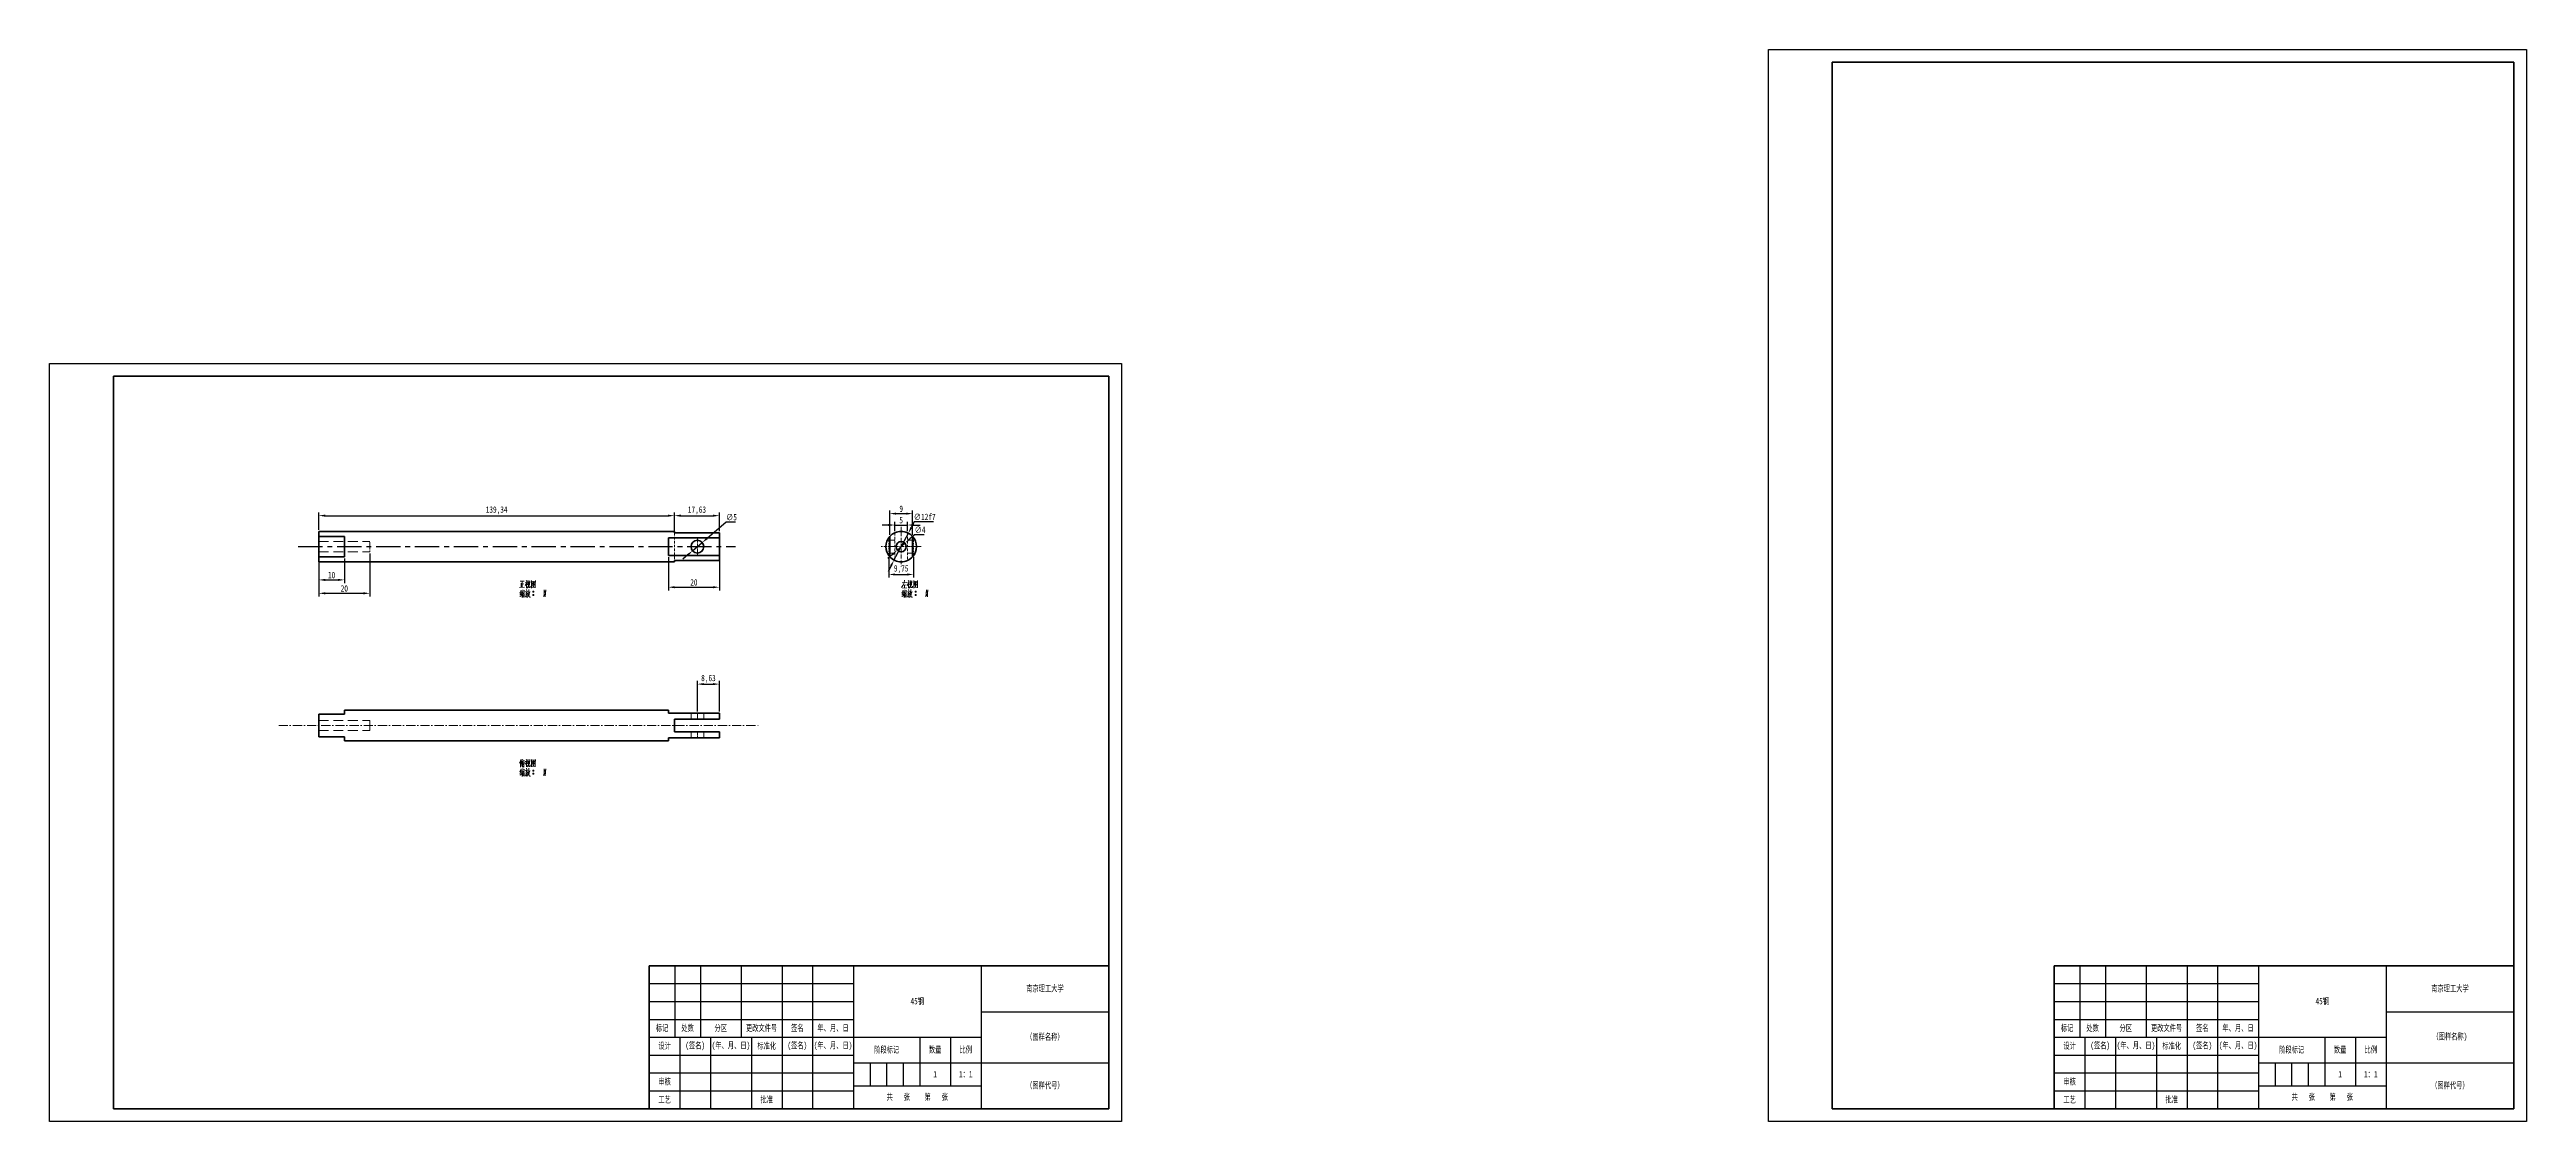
# Model space of a CAD drawing. Header units: millimetres. Extents: x 1050 to 2021, y 766 to 1186.
import ezdxf

# ---------------------------------------------------------------- set-up
doc = ezdxf.new("R2010")
doc.units = ezdxf.units.MM
doc.header["$LTSCALE"] = 0.3
for name, pattern in [('CENTER', [50.8, 31.75, -6.35, 6.35, -6.35]), ('DASHDOT', [18.5, 12, -3, 0.5, -3]), ('DASHED', [19.05, 12.7, -6.35])]:
    doc.linetypes.add(name, pattern=pattern)
for name, color, linetype, lineweight in [('尺寸线', 3, 'Continuous', 25), ('粗实线', 7, 'Continuous', 50), ('细实线', 7, 'Continuous', 25), ('细文本', 7, 'Continuous', 25), ('细点画线', 1, 'CENTER', 25), ('虚线', 2, 'DASHED', 25)]:
    doc.layers.add(name, color=color, linetype=linetype, lineweight=lineweight)
doc.styles.add('NUT Standard', font='simfang.ttf', dxfattribs={"width": 0.7, "height": 2.5})
doc.dimstyles.new('NUT Standard', dxfattribs={"dimtxt": 2.5, "dimasz": 2.5, "dimexe": 1.25, "dimexo": 0.625, "dimtad": 1, "dimtoh": 1, "dimtxsty": 'NUT Standard', "dimcen": 2.5, "dimadec": 0, "dimazin": 0, "dimtfac": 1, "dimtmove": 0, "dimatfit": 3, "dimfxl": 1, "dimarcsym": 0})

# ---------------------------------------------------------------- blocks, each defined once
blk = doc.blocks.new('*D5')
at = {"layer": 'Defpoints', "color": 0, "transparency": 16777216}
for p in [(1294.9, 1002.98), (1155.55, 996.84), (1294.9, 996.84)]:
    blk.add_point(p, dxfattribs=at)
at = {"layer": '尺寸线', "color": 0, "lineweight": -2, "transparency": 16777216}
for p, q in [((1155.55, 997.46), (1155.55, 1004.23)), ((1158.05, 1002.98), (1292.4, 1002.98)), ((1294.9, 997.46), (1294.9, 1004.23))]:
    blk.add_line(p, q, dxfattribs=at)
at = {"layer": '尺寸线', "color": 0, "transparency": 16777216}
for points in [[(1158.05, 1003.4), (1158.05, 1002.57), (1155.55, 1002.98)], [(1292.4, 1003.4), (1292.4, 1002.57), (1294.9, 1002.98)]]:
    blk.add_solid(points, dxfattribs=at)
at = {"layer": '尺寸线', "color": 0, "transparency": 16777216, "insert": (1225.23, 1005.05), "char_height": 2.5, "attachment_point": 5, "style": 'NUT Standard'}
blk.add_mtext('139,34', dxfattribs=at)
blk = doc.blocks.new('*D6')
at = {"layer": 'Defpoints', "color": 0, "transparency": 16777216}
for p in [(1312.52, 1002.98), (1294.9, 996.29), (1312.52, 996.29)]:
    blk.add_point(p, dxfattribs=at)
at = {"layer": '尺寸线', "color": 0, "lineweight": -2, "transparency": 16777216}
for p, q in [((1294.9, 996.92), (1294.9, 1004.23)), ((1297.4, 1002.98), (1310.02, 1002.98)), ((1312.52, 996.92), (1312.52, 1004.23))]:
    blk.add_line(p, q, dxfattribs=at)
at = {"layer": '尺寸线', "color": 0, "transparency": 16777216}
for points in [[(1297.4, 1003.4), (1297.4, 1002.56), (1294.9, 1002.98)], [(1310.02, 1003.4), (1310.02, 1002.56), (1312.52, 1002.98)]]:
    blk.add_solid(points, dxfattribs=at)
at = {"layer": '尺寸线', "color": 0, "transparency": 16777216, "insert": (1303.71, 1005.05), "char_height": 2.5, "attachment_point": 5, "style": 'NUT Standard'}
blk.add_mtext('17,63', dxfattribs=at)
blk = doc.blocks.new('*D7')
at = {"layer": 'Defpoints', "color": 0, "transparency": 16777216}
for p in [(1386.54, 996.14), (1380.92, 985.53)]:
    blk.add_point(p, dxfattribs=at)
at = {"layer": '尺寸线', "color": 0, "lineweight": -2, "transparency": 16777216}
for p, q in [((1388.88, 1000.56), (1387.71, 998.35)), ((1396.4, 1000.56), (1388.88, 1000.56)), ((1380.92, 985.53), (1386.54, 996.14)), ((1379.75, 983.32), (1378.59, 981.11))]:
    blk.add_line(p, q, dxfattribs=at)
at = {"layer": '尺寸线', "color": 0, "transparency": 16777216}
for points in [[(1387.34, 998.54), (1388.08, 998.15), (1386.54, 996.14)], [(1379.39, 983.52), (1380.12, 983.13), (1380.92, 985.53)]]:
    blk.add_solid(points, dxfattribs=at)
at = {"layer": '尺寸线', "color": 0, "transparency": 16777216, "insert": (1392.95, 1002.52), "char_height": 2.5, "attachment_point": 5, "style": 'NUT Standard'}
blk.add_mtext('∅12f7', dxfattribs=at)
blk = doc.blocks.new('*D8')
at = {"layer": 'Defpoints', "color": 0, "transparency": 16777216}
for p in [(1385.22, 992.17), (1382.24, 989.5)]:
    blk.add_point(p, dxfattribs=at)
at = {"layer": '尺寸线', "color": 0, "lineweight": -2, "transparency": 16777216}
for p, q in [((1382.24, 989.5), (1385.22, 992.17)), ((1388.95, 995.51), (1387.08, 993.84)), ((1392.69, 995.51), (1388.95, 995.51)), ((1380.38, 987.83), (1378.52, 986.17))]:
    blk.add_line(p, q, dxfattribs=at)
at = {"layer": '尺寸线', "color": 0, "transparency": 16777216}
for points in [[(1386.81, 994.15), (1387.36, 993.53), (1385.22, 992.17)], [(1380.1, 988.14), (1380.66, 987.52), (1382.24, 989.5)]]:
    blk.add_solid(points, dxfattribs=at)
at = {"layer": '尺寸线', "color": 0, "transparency": 16777216, "insert": (1391.13, 997.47), "char_height": 2.5, "attachment_point": 5, "style": 'NUT Standard'}
blk.add_mtext('∅4', dxfattribs=at)
blk = doc.blocks.new('*D9')
at = {"layer": 'Defpoints', "color": 0, "transparency": 16777216}
for p in [(1305.8, 992.46), (1302, 989.21)]:
    blk.add_point(p, dxfattribs=at)
at = {"layer": '尺寸线', "color": 0, "lineweight": -2, "transparency": 16777216}
for p, q in [((1315.1, 1000.41), (1307.7, 994.09)), ((1318.77, 1000.41), (1315.1, 1000.41)), ((1302, 989.21), (1305.8, 992.46)), ((1300.1, 987.59), (1298.2, 985.96))]:
    blk.add_line(p, q, dxfattribs=at)
at = {"layer": '尺寸线', "color": 0, "transparency": 16777216}
for points in [[(1307.43, 994.4), (1307.97, 993.77), (1305.8, 992.46)], [(1299.83, 987.9), (1300.37, 987.27), (1302, 989.21)]]:
    blk.add_solid(points, dxfattribs=at)
at = {"layer": '尺寸线', "color": 0, "transparency": 16777216, "insert": (1317.25, 1002.37), "char_height": 2.5, "attachment_point": 5, "style": 'NUT Standard'}
blk.add_mtext('∅5', dxfattribs=at)
blk = doc.blocks.new('*D10')
at = {"layer": 'Defpoints', "color": 0, "transparency": 16777216}
for p in [(1381.23, 996.29), (1386.23, 999.32), (1386.23, 996.29)]:
    blk.add_point(p, dxfattribs=at)
at = {"layer": '尺寸线', "color": 0, "lineweight": -2, "transparency": 16777216}
for p, q in [((1381.23, 996.92), (1381.23, 1000.57)), ((1386.23, 996.92), (1386.23, 1000.57)), ((1378.73, 999.32), (1376.23, 999.32)), ((1381.23, 999.32), (1386.23, 999.32)), ((1388.73, 999.32), (1391.23, 999.32))]:
    blk.add_line(p, q, dxfattribs=at)
at = {"layer": '尺寸线', "color": 0, "transparency": 16777216}
for points in [[(1378.73, 999.73), (1378.73, 998.9), (1381.23, 999.32)], [(1388.73, 999.73), (1388.73, 998.9), (1386.23, 999.32)]]:
    blk.add_solid(points, dxfattribs=at)
at = {"layer": '尺寸线', "color": 0, "transparency": 16777216, "insert": (1383.73, 1001.21), "char_height": 2.5, "attachment_point": 5, "style": 'NUT Standard'}
blk.add_mtext('5', dxfattribs=at)
blk = doc.blocks.new('*D11')
at = {"layer": 'Defpoints', "color": 0, "transparency": 16777216}
for p in [(1388.23, 1003.78), (1379.23, 994.8), (1388.23, 994.8)]:
    blk.add_point(p, dxfattribs=at)
at = {"layer": '尺寸线', "color": 0, "lineweight": -2, "transparency": 16777216}
for p, q in [((1379.23, 995.43), (1379.23, 1005.03)), ((1381.73, 1003.78), (1385.73, 1003.78)), ((1388.23, 995.43), (1388.23, 1005.03))]:
    blk.add_line(p, q, dxfattribs=at)
at = {"layer": '尺寸线', "color": 0, "transparency": 16777216}
for points in [[(1381.73, 1004.19), (1381.73, 1003.36), (1379.23, 1003.78)], [(1385.73, 1004.19), (1385.73, 1003.36), (1388.23, 1003.78)]]:
    blk.add_solid(points, dxfattribs=at)
at = {"layer": '尺寸线', "color": 0, "transparency": 16777216, "insert": (1383.73, 1005.67), "char_height": 2.5, "attachment_point": 5, "style": 'NUT Standard'}
blk.add_mtext('9', dxfattribs=at)
blk = doc.blocks.new('*D12')
at = {"layer": 'Defpoints', "color": 0, "transparency": 16777216}
for p in [(1378.86, 987.34), (1388.61, 987.34), (1388.61, 979.94)]:
    blk.add_point(p, dxfattribs=at)
at = {"layer": '尺寸线', "color": 0, "lineweight": -2, "transparency": 16777216}
for p, q in [((1378.86, 986.71), (1378.86, 978.69)), ((1388.61, 986.71), (1388.61, 978.69)), ((1381.36, 979.94), (1386.11, 979.94))]:
    blk.add_line(p, q, dxfattribs=at)
at = {"layer": '尺寸线', "color": 0, "transparency": 16777216}
for points in [[(1381.36, 980.36), (1381.36, 979.52), (1378.86, 979.94)], [(1386.11, 980.36), (1386.11, 979.52), (1388.61, 979.94)]]:
    blk.add_solid(points, dxfattribs=at)
at = {"layer": '尺寸线', "color": 0, "transparency": 16777216, "insert": (1383.73, 982.01), "char_height": 2.5, "attachment_point": 5, "style": 'NUT Standard'}
blk.add_mtext('9,75', dxfattribs=at)
blk = doc.blocks.new('*D13')
at = {"layer": 'Defpoints', "color": 0, "transparency": 16777216}
for p in [(1155.55, 986.87), (1165.55, 986.87), (1165.55, 977.81)]:
    blk.add_point(p, dxfattribs=at)
at = {"layer": '尺寸线', "color": 0, "lineweight": -2, "transparency": 16777216}
for p, q in [((1155.55, 986.24), (1155.55, 976.56)), ((1165.55, 986.24), (1165.55, 976.56)), ((1158.05, 977.81), (1163.05, 977.81))]:
    blk.add_line(p, q, dxfattribs=at)
at = {"layer": '尺寸线', "color": 0, "transparency": 16777216}
for points in [[(1158.05, 978.23), (1158.05, 977.4), (1155.55, 977.81)], [(1163.05, 978.23), (1163.05, 977.4), (1165.55, 977.81)]]:
    blk.add_solid(points, dxfattribs=at)
at = {"layer": '尺寸线', "color": 0, "transparency": 16777216, "insert": (1160.55, 979.7), "char_height": 2.5, "attachment_point": 5, "style": 'NUT Standard'}
blk.add_mtext('10', dxfattribs=at)
blk = doc.blocks.new('*D14')
at = {"layer": 'Defpoints', "color": 0, "transparency": 16777216}
for p in [(1292.52, 987.34), (1312.52, 987.34), (1312.52, 974.94)]:
    blk.add_point(p, dxfattribs=at)
at = {"layer": '尺寸线', "color": 0, "lineweight": -2, "transparency": 16777216}
for p, q in [((1292.52, 986.71), (1292.52, 973.69)), ((1312.52, 986.71), (1312.52, 973.69)), ((1295.02, 974.94), (1310.02, 974.94))]:
    blk.add_line(p, q, dxfattribs=at)
at = {"layer": '尺寸线', "color": 0, "transparency": 16777216}
for points in [[(1295.02, 975.36), (1295.02, 974.53), (1292.52, 974.94)], [(1310.02, 975.36), (1310.02, 974.53), (1312.52, 974.94)]]:
    blk.add_solid(points, dxfattribs=at)
at = {"layer": '尺寸线', "color": 0, "transparency": 16777216, "insert": (1302.52, 976.83), "char_height": 2.5, "attachment_point": 5, "style": 'NUT Standard'}
blk.add_mtext('20', dxfattribs=at)
blk = doc.blocks.new('*D16')
at = {"layer": 'Defpoints', "color": 0, "transparency": 16777216}
for p in [(1155.55, 988.84), (1175.55, 988.84), (1175.55, 972.56)]:
    blk.add_point(p, dxfattribs=at)
at = {"layer": '尺寸线', "color": 0, "lineweight": -2, "transparency": 16777216}
for p, q in [((1155.55, 988.21), (1155.55, 971.31)), ((1175.55, 988.21), (1175.55, 971.31)), ((1158.05, 972.56), (1173.05, 972.56))]:
    blk.add_line(p, q, dxfattribs=at)
at = {"layer": '尺寸线', "color": 0, "transparency": 16777216}
for points in [[(1158.05, 972.98), (1158.05, 972.15), (1155.55, 972.56)], [(1173.05, 972.98), (1173.05, 972.15), (1175.55, 972.56)]]:
    blk.add_solid(points, dxfattribs=at)
at = {"layer": '尺寸线', "color": 0, "transparency": 16777216, "insert": (1165.55, 974.45), "char_height": 2.5, "attachment_point": 5, "style": 'NUT Standard'}
blk.add_mtext('20', dxfattribs=at)
blk = doc.blocks.new('*D17')
at = {"layer": 'Defpoints', "color": 0, "transparency": 16777216}
for p in [(1312.52, 936.98), (1303.9, 925.64), (1312.52, 925.64)]:
    blk.add_point(p, dxfattribs=at)
at = {"layer": '尺寸线', "color": 0, "lineweight": -2, "transparency": 16777216}
for p, q in [((1303.9, 926.26), (1303.9, 938.23)), ((1306.4, 936.98), (1310.02, 936.98)), ((1312.52, 926.26), (1312.52, 938.23))]:
    blk.add_line(p, q, dxfattribs=at)
at = {"layer": '尺寸线', "color": 0, "transparency": 16777216}
for points in [[(1306.4, 937.4), (1306.4, 936.56), (1303.9, 936.98)], [(1310.02, 937.4), (1310.02, 936.56), (1312.52, 936.98)]]:
    blk.add_solid(points, dxfattribs=at)
at = {"layer": '尺寸线', "color": 0, "transparency": 16777216, "insert": (1308.21, 939.05), "char_height": 2.5, "attachment_point": 5, "style": 'NUT Standard'}
blk.add_mtext('8,63', dxfattribs=at)

msp = doc.modelspace()

# ---------------------------------------------------------------- linework, layer by layer
for p, q in [((1723.555, 765.619), (1723.555, 1185.619)), ((1723.555, 1185.619), (2020.555, 1185.619)), ((2020.555, 1185.619), (2020.555, 765.619)), ((1050.042, 1062.619), (1470.042, 1062.619)), ((1050.042, 765.619), (1050.042, 1062.619)), ((1470.042, 1062.619), (1470.042, 765.619)), ((2015.555, 854.619), (2015.555, 770.619)), ((1470.042, 765.619), (1050.042, 765.619)), ((2020.555, 765.619), (1723.555, 765.619))]:
    msp.add_line(p, q)
at = {"color": 7, "lineweight": 35}
for p, q in [((1155.555, 996.836), (1294.898, 996.836)), ((1155.555, 994.805), (1155.555, 996.836)), ((1155.555, 994.805), (1165.555, 994.805)), ((1155.555, 986.868), (1155.555, 994.805)), ((1165.555, 986.868), (1165.555, 994.805)), ((1292.523, 994.336), (1292.523, 987.336)), ((1312.523, 994.336), (1292.523, 994.336)), ((1294.898, 996.836), (1294.898, 996.291)), ((1312.523, 996.291), (1294.898, 996.291)), ((1312.523, 996.291), (1294.898, 996.291)), ((1312.523, 994.336), (1312.523, 996.291)), ((1312.523, 994.336), (1312.523, 987.336)), ((1379.232, 986.868), (1379.232, 994.805)), ((1388.232, 986.868), (1388.232, 994.805)), ((1155.555, 984.836), (1155.555, 986.868)), ((1155.555, 986.868), (1165.555, 986.868)), ((1155.555, 984.836), (1294.898, 984.836)), ((1312.523, 987.336), (1292.523, 987.336)), ((1294.898, 985.382), (1294.898, 984.836)), ((1312.523, 985.382), (1294.898, 985.382)), ((1312.523, 985.382), (1312.523, 987.336)), ((1155.555, 920.764), (1155.555, 925.264)), ((1155.555, 925.264), (1165.555, 925.264)), ((1165.555, 925.264), (1165.555, 926.764)), ((1165.555, 926.764), (1292.523, 926.764)), ((1292.523, 926.764), (1292.523, 925.638)), ((1312.523, 925.638), (1292.523, 925.638)), ((1294.898, 923.264), (1294.898, 920.764)), ((1312.523, 923.264), (1294.898, 923.264)), ((1312.523, 923.264), (1312.523, 925.638)), ((1155.555, 916.264), (1155.555, 920.764)), ((1155.555, 916.264), (1165.555, 916.264)), ((1165.555, 914.764), (1165.555, 916.264)), ((1165.555, 914.764), (1292.523, 914.764)), ((1292.523, 915.891), (1292.523, 914.764)), ((1312.523, 915.891), (1292.523, 915.891)), ((1294.898, 920.764), (1294.898, 918.264)), ((1312.523, 918.264), (1294.898, 918.264)), ((1312.523, 915.891), (1312.523, 918.264))]:
    msp.add_line(p, q, dxfattribs=at)
at = {"color": 7, "linetype": 'DASHED', "lineweight": 13, "ltscale": 0.25}
for p, q in [((1155.555, 994.805), (1165.555, 994.805)), ((1155.555, 986.868), (1165.555, 986.868))]:
    msp.add_line(p, q, dxfattribs=at)
at = {"color": 7, "linetype": 'DASHED', "lineweight": 13}
for p, q in [((1312.523, 994.336), (1292.523, 994.336)), ((1312.523, 987.336), (1292.523, 987.336))]:
    msp.add_line(p, q, dxfattribs=at)
at = {"color": 7, "linetype": 'DASHED', "lineweight": 13, "ltscale": 0.440625}
msp.add_line((1312.523, 985.382), (1294.898, 985.382), dxfattribs=at)
at = {"color": 7, "lineweight": 13}
for points in [[(1234.214, 974.861), (1236.174, 974.966)], [(1234.249, 971.361), (1234.949, 971.746)], [(1234.704, 972.796), (1234.284, 972.656)], [(1234.774, 973.811), (1234.319, 972.726)], [(1234.354, 972.026), (1234.879, 972.201)], [(1234.844, 973.041), (1234.389, 972.026)], [(1234.494, 977.276), (1235.999, 977.346)], [(1234.774, 976.471), (1234.774, 974.896)], [(1235.159, 972.516), (1234.844, 972.026)], [(1235.089, 973.496), (1234.984, 972.936)], [(1235.089, 973.356), (1236.139, 973.496)], [(1235.334, 973.076), (1235.159, 972.516)], [(1235.194, 972.586), (1235.194, 970.871)], [(1235.264, 977.276), (1235.264, 976.121), (1235.264, 974.931)], [(1235.264, 976.156), (1235.894, 976.226)], [(1235.404, 972.796), (1236.104, 972.901)], [(1235.474, 973.986), (1235.649, 973.601)], [(1235.474, 972.376), (1235.509, 970.976)], [(1235.474, 972.271), (1235.999, 972.341)], [(1235.509, 971.711), (1235.894, 971.781)], [(1235.964, 971.221), (1235.544, 971.151)], [(1235.719, 972.831), (1235.649, 972.271)], [(1236.034, 972.446), (1235.964, 971.046)], [(1236.174, 973.601), (1236.034, 973.146)], [(1237.084, 976.891), (1236.909, 976.401), (1236.419, 975.666)], [(1236.944, 973.216), (1236.839, 972.306), (1236.734, 971.886), (1236.419, 971.011)], [(1236.454, 976.681), (1237.014, 976.751)], [(1236.454, 973.146), (1237.504, 973.286)], [(1236.734, 977.556), (1237.014, 977.136)], [(1237.259, 972.726), (1237.154, 971.886), (1237.014, 971.046), (1236.804, 971.326)], [(1236.874, 972.551), (1237.259, 972.621)], [(1236.909, 976.401), (1236.909, 974.616)], [(1236.909, 976.226), (1237.224, 975.911)], [(1236.944, 974.056), (1237.049, 973.496)], [(1237.014, 974.616), (1237.294, 974.896)], [(1237.644, 971.466), (1237.259, 970.941)], [(1237.294, 974.896), (1237.539, 975.246)], [(1237.644, 972.726), (1237.469, 972.166)], [(1237.504, 977.521), (1237.504, 975.841)], [(1238.169, 977.346), (1237.504, 977.276)], [(1237.714, 975.876), (1237.539, 975.246)], [(1237.574, 972.481), (1238.134, 971.046)], [(1237.784, 973.356), (1237.644, 972.726)], [(1237.924, 972.096), (1237.644, 971.466)], [(1237.819, 976.926), (1237.714, 975.876)], [(1237.714, 972.971), (1238.414, 973.111)], [(1237.854, 974.091), (1237.784, 973.356)], [(1237.854, 974.896), (1237.854, 975.981)], [(1237.994, 974.791), (1237.854, 974.896)], [(1238.134, 973.041), (1237.924, 972.096)], [(1238.414, 974.791), (1237.994, 974.791)], [(1238.099, 975.771), (1238.169, 977.451)], [(1238.134, 971.046), (1238.449, 971.046)], [(1238.414, 975.421), (1238.414, 974.791)], [(1238.939, 977.556), (1238.939, 976.086), (1238.939, 974.581)], [(1238.939, 977.521), (1238.939, 976.121), (1238.939, 974.721)], [(1240.409, 977.381), (1238.939, 977.241)], [(1238.939, 974.826), (1240.304, 974.931)], [(1239.009, 975.631), (1239.499, 976.051)], [(1239.709, 977.101), (1239.149, 976.296)], [(1239.464, 976.541), (1240.164, 975.806)], [(1239.464, 975.456), (1239.814, 975.071)], [(1239.464, 973.181), (1239.849, 973.181)], [(1239.464, 971.921), (1239.849, 971.921)], [(1239.499, 976.751), (1239.954, 976.821)], [(1239.499, 976.051), (1239.709, 976.331)], [(1239.499, 973.286), (1239.814, 973.286)], [(1239.499, 973.041), (1239.814, 973.041)], [(1239.499, 972.026), (1239.814, 972.026)], [(1239.499, 971.781), (1239.814, 971.781)], [(1239.569, 975.841), (1239.814, 975.561)], [(1239.709, 976.331), (1240.059, 976.961)], [(1240.164, 975.806), (1240.339, 975.841)], [(1240.374, 974.651), (1240.374, 974.756), (1240.304, 974.931)], [(1240.374, 974.756), (1240.374, 976.121), (1240.409, 977.521)], [(1243.909, 973.916), (1243.804, 972.516), (1243.699, 971.116)], [(1243.909, 973.181), (1244.294, 973.181)], [(1243.909, 971.921), (1244.294, 971.921)], [(1243.944, 973.286), (1244.259, 973.286)], [(1243.944, 973.041), (1244.259, 973.041)], [(1243.944, 972.026), (1244.259, 972.026)], [(1243.944, 971.781), (1244.259, 971.781)], [(1244.504, 973.916), (1244.399, 972.516), (1244.294, 971.116)], [(1384.432, 975.666), (1383.872, 974.791)], [(1383.942, 971.361), (1384.642, 971.746)], [(1384.397, 972.796), (1383.977, 972.656)], [(1384.467, 973.811), (1384.012, 972.726)], [(1384.047, 972.026), (1384.572, 972.201)], [(1384.082, 976.646), (1385.902, 976.786)], [(1384.537, 973.041), (1384.082, 972.026)], [(1384.187, 974.546), (1385.902, 974.651)], [(1384.887, 976.716), (1384.432, 975.666)], [(1384.852, 972.516), (1384.537, 972.026)], [(1384.572, 975.736), (1385.657, 975.841)], [(1384.782, 973.496), (1384.677, 972.936)], [(1384.782, 973.356), (1385.832, 973.496)], [(1385.027, 973.076), (1384.852, 972.516)], [(1385.097, 977.661), (1384.887, 976.716)], [(1384.887, 972.586), (1384.887, 970.871)], [(1385.097, 975.771), (1385.062, 974.581)], [(1385.097, 972.796), (1385.797, 972.901)], [(1385.167, 973.986), (1385.342, 973.601)], [(1385.167, 972.376), (1385.202, 970.976)], [(1385.167, 972.271), (1385.692, 972.341)], [(1385.202, 971.711), (1385.587, 971.781)], [(1385.657, 971.221), (1385.237, 971.151)], [(1385.412, 972.831), (1385.342, 972.271)], [(1385.727, 972.446), (1385.657, 971.046)], [(1385.867, 973.601), (1385.727, 973.146)], [(1386.777, 976.891), (1386.602, 976.401), (1386.112, 975.666)], [(1386.637, 973.216), (1386.532, 972.306), (1386.427, 971.886), (1386.112, 971.011)], [(1386.147, 976.681), (1386.707, 976.751)], [(1386.147, 973.146), (1387.197, 973.286)], [(1386.427, 977.556), (1386.707, 977.136)], [(1386.952, 972.726), (1386.847, 971.886), (1386.707, 971.046), (1386.497, 971.326)], [(1386.567, 972.551), (1386.952, 972.621)], [(1386.602, 976.401), (1386.602, 974.616)], [(1386.602, 976.226), (1386.917, 975.911)], [(1386.637, 974.056), (1386.742, 973.496)], [(1386.707, 974.616), (1386.987, 974.896)], [(1387.337, 971.466), (1386.952, 970.941)], [(1386.987, 974.896), (1387.232, 975.246)], [(1387.337, 972.726), (1387.162, 972.166)], [(1387.197, 977.521), (1387.197, 975.841)], [(1387.862, 977.346), (1387.197, 977.276)], [(1387.407, 975.876), (1387.232, 975.246)], [(1387.267, 972.481), (1387.827, 971.046)], [(1387.477, 973.356), (1387.337, 972.726)], [(1387.617, 972.096), (1387.337, 971.466)], [(1387.512, 976.926), (1387.407, 975.876)], [(1387.407, 972.971), (1388.107, 973.111)], [(1387.547, 974.091), (1387.477, 973.356)], [(1387.547, 974.896), (1387.547, 975.981)], [(1387.687, 974.791), (1387.547, 974.896)], [(1387.827, 973.041), (1387.617, 972.096)], [(1388.107, 974.791), (1387.687, 974.791)], [(1387.792, 975.771), (1387.862, 977.451)], [(1387.827, 971.046), (1388.142, 971.046)], [(1388.107, 975.421), (1388.107, 974.791)], [(1388.632, 977.556), (1388.632, 976.086), (1388.632, 974.581)], [(1388.632, 977.521), (1388.632, 976.121), (1388.632, 974.721)], [(1390.102, 977.381), (1388.632, 977.241)], [(1388.632, 974.826), (1389.997, 974.931)], [(1388.702, 975.631), (1389.192, 976.051)], [(1389.402, 977.101), (1388.842, 976.296)], [(1389.157, 976.541), (1389.857, 975.806)], [(1389.157, 975.456), (1389.507, 975.071)], [(1389.157, 973.181), (1389.542, 973.181)], [(1389.157, 971.921), (1389.542, 971.921)], [(1389.192, 976.751), (1389.647, 976.821)], [(1389.192, 976.051), (1389.402, 976.331)], [(1389.192, 973.286), (1389.507, 973.286)], [(1389.192, 973.041), (1389.507, 973.041)], [(1389.192, 972.026), (1389.507, 972.026)], [(1389.192, 971.781), (1389.507, 971.781)], [(1389.262, 975.841), (1389.507, 975.561)], [(1389.402, 976.331), (1389.752, 976.961)], [(1389.857, 975.806), (1390.032, 975.841)], [(1390.067, 974.651), (1390.067, 974.756), (1389.997, 974.931)], [(1390.067, 974.756), (1390.067, 976.121), (1390.102, 977.521)], [(1393.602, 973.916), (1393.497, 972.516), (1393.392, 971.116)], [(1393.602, 973.181), (1393.987, 973.181)], [(1393.602, 971.921), (1393.987, 971.921)], [(1393.637, 973.286), (1393.952, 973.286)], [(1393.637, 973.041), (1393.952, 973.041)], [(1393.637, 972.026), (1393.952, 972.026)], [(1393.637, 971.781), (1393.952, 971.781)], [(1394.197, 973.916), (1394.092, 972.516), (1393.987, 971.116)], [(1234.844, 907.589), (1234.144, 905.979)], [(1234.704, 902.724), (1234.284, 902.584)], [(1234.774, 903.739), (1234.319, 902.654)], [(1234.844, 902.969), (1234.389, 901.954)], [(1234.599, 906.924), (1234.599, 905.699), (1234.599, 904.439)], [(1234.879, 905.174), (1234.704, 904.544)], [(1234.984, 905.804), (1234.879, 905.174)], [(1235.019, 907.099), (1234.984, 905.804)], [(1235.089, 903.424), (1234.984, 902.864)], [(1235.019, 906.854), (1236.139, 907.029)], [(1235.299, 906.224), (1235.054, 905.769)], [(1235.089, 903.284), (1236.139, 903.424)], [(1235.334, 903.004), (1235.159, 902.444)], [(1235.404, 906.749), (1235.299, 906.224)], [(1235.299, 906.224), (1235.299, 904.474)], [(1235.404, 907.554), (1235.614, 907.064)], [(1235.404, 906.049), (1236.209, 906.189)], [(1235.404, 902.724), (1236.104, 902.829)], [(1235.474, 905.804), (1235.614, 905.384)], [(1235.474, 903.914), (1235.649, 903.529)], [(1235.859, 904.439), (1235.579, 904.894)], [(1235.719, 902.759), (1235.649, 902.199)], [(1235.859, 906.854), (1235.859, 905.664), (1235.859, 904.439)], [(1236.174, 903.529), (1236.034, 903.074)], [(1237.084, 906.819), (1236.909, 906.329), (1236.419, 905.594)], [(1236.944, 903.144), (1236.839, 902.234), (1236.734, 901.814), (1236.419, 900.939)], [(1236.454, 906.609), (1237.014, 906.679)], [(1236.454, 903.074), (1237.504, 903.214)], [(1236.734, 907.484), (1237.014, 907.064)], [(1237.259, 902.654), (1237.154, 901.814), (1237.014, 900.974), (1236.804, 901.254)], [(1236.909, 906.329), (1236.909, 904.544)], [(1236.909, 906.154), (1237.224, 905.839)], [(1236.944, 903.984), (1237.049, 903.424)], [(1237.014, 904.544), (1237.294, 904.824)], [(1237.294, 904.824), (1237.539, 905.174)], [(1237.644, 902.654), (1237.469, 902.094)], [(1237.504, 907.449), (1237.504, 905.769)], [(1238.169, 907.274), (1237.504, 907.204)], [(1237.714, 905.804), (1237.539, 905.174)], [(1237.784, 903.284), (1237.644, 902.654)], [(1237.819, 906.854), (1237.714, 905.804)], [(1237.714, 902.899), (1238.414, 903.039)], [(1237.854, 904.019), (1237.784, 903.284)], [(1237.854, 904.824), (1237.854, 905.909)], [(1237.994, 904.719), (1237.854, 904.824)], [(1238.134, 902.969), (1237.924, 902.024)], [(1238.414, 904.719), (1237.994, 904.719)], [(1238.099, 905.699), (1238.169, 907.379)], [(1238.414, 905.349), (1238.414, 904.719)], [(1238.939, 907.484), (1238.939, 906.014), (1238.939, 904.509)], [(1238.939, 907.449), (1238.939, 906.049), (1238.939, 904.649)], [(1240.409, 907.309), (1238.939, 907.169)], [(1238.939, 904.754), (1240.304, 904.859)], [(1239.009, 905.559), (1239.499, 905.979)], [(1239.709, 907.029), (1239.149, 906.224)], [(1239.464, 906.469), (1240.164, 905.734)], [(1239.464, 905.384), (1239.814, 904.999)], [(1239.464, 903.109), (1239.849, 903.109)], [(1239.499, 906.679), (1239.954, 906.749)], [(1239.499, 905.979), (1239.709, 906.259)], [(1239.499, 903.214), (1239.814, 903.214)], [(1239.499, 902.969), (1239.814, 902.969)], [(1239.569, 905.769), (1239.814, 905.489)], [(1239.709, 906.259), (1240.059, 906.889)], [(1240.164, 905.734), (1240.339, 905.769)], [(1240.374, 904.579), (1240.374, 904.684), (1240.304, 904.859)], [(1240.374, 904.684), (1240.374, 906.049), (1240.409, 907.449)], [(1243.909, 903.844), (1243.804, 902.444), (1243.699, 901.044)], [(1243.909, 903.109), (1244.294, 903.109)], [(1243.944, 903.214), (1244.259, 903.214)], [(1243.944, 902.969), (1244.259, 902.969)], [(1244.504, 903.844), (1244.399, 902.444), (1244.294, 901.044)], [(1234.249, 901.289), (1234.949, 901.674)], [(1234.354, 901.954), (1234.879, 902.129)], [(1235.159, 902.444), (1234.844, 901.954)], [(1235.194, 902.514), (1235.194, 900.799)], [(1235.474, 902.304), (1235.509, 900.904)], [(1235.474, 902.199), (1235.999, 902.269)], [(1235.509, 901.639), (1235.894, 901.709)], [(1235.964, 901.149), (1235.544, 901.079)], [(1236.034, 902.374), (1235.964, 900.974)], [(1236.874, 902.479), (1237.259, 902.549)], [(1237.644, 901.394), (1237.259, 900.869)], [(1237.574, 902.409), (1238.134, 900.974)], [(1237.924, 902.024), (1237.644, 901.394)], [(1238.134, 900.974), (1238.449, 900.974)], [(1239.464, 901.849), (1239.849, 901.849)], [(1239.499, 901.954), (1239.814, 901.954)], [(1239.499, 901.709), (1239.814, 901.709)], [(1243.909, 901.849), (1244.294, 901.849)], [(1243.944, 901.954), (1244.259, 901.954)], [(1243.944, 901.709), (1244.259, 901.709)]]:
    msp.add_lwpolyline(points, dxfattribs=at)
for points in [[(1239.569, 972.971), (1239.744, 972.971), (1239.849, 973.076), (1239.849, 973.251), (1239.744, 973.356), (1239.569, 973.356), (1239.464, 973.251), (1239.464, 973.076)], [(1239.569, 971.711), (1239.744, 971.711), (1239.849, 971.816), (1239.849, 971.991), (1239.744, 972.096), (1239.569, 972.096), (1239.464, 971.991), (1239.464, 971.816)], [(1244.014, 972.971), (1244.189, 972.971), (1244.294, 973.076), (1244.294, 973.251), (1244.189, 973.356), (1244.014, 973.356), (1243.909, 973.251), (1243.909, 973.076)], [(1244.014, 971.711), (1244.189, 971.711), (1244.294, 971.816), (1244.294, 971.991), (1244.189, 972.096), (1244.014, 972.096), (1243.909, 971.991), (1243.909, 971.816)], [(1389.262, 972.971), (1389.437, 972.971), (1389.542, 973.076), (1389.542, 973.251), (1389.437, 973.356), (1389.262, 973.356), (1389.157, 973.251), (1389.157, 973.076)], [(1389.262, 971.711), (1389.437, 971.711), (1389.542, 971.816), (1389.542, 971.991), (1389.437, 972.096), (1389.262, 972.096), (1389.157, 971.991), (1389.157, 971.816)], [(1393.707, 972.971), (1393.882, 972.971), (1393.987, 973.076), (1393.987, 973.251), (1393.882, 973.356), (1393.707, 973.356), (1393.602, 973.251), (1393.602, 973.076)], [(1393.707, 971.711), (1393.882, 971.711), (1393.987, 971.816), (1393.987, 971.991), (1393.882, 972.096), (1393.707, 972.096), (1393.602, 971.991), (1393.602, 971.816)], [(1239.569, 902.899), (1239.744, 902.899), (1239.849, 903.004), (1239.849, 903.179), (1239.744, 903.284), (1239.569, 903.284), (1239.464, 903.179), (1239.464, 903.004)], [(1244.014, 902.899), (1244.189, 902.899), (1244.294, 903.004), (1244.294, 903.179), (1244.189, 903.284), (1244.014, 903.284), (1243.909, 903.179), (1243.909, 903.004)], [(1239.569, 901.639), (1239.744, 901.639), (1239.849, 901.744), (1239.849, 901.919), (1239.744, 902.024), (1239.569, 902.024), (1239.464, 901.919), (1239.464, 901.744)], [(1244.014, 901.639), (1244.189, 901.639), (1244.294, 901.744), (1244.294, 901.919), (1244.189, 902.024), (1244.014, 902.024), (1243.909, 901.919), (1243.909, 901.744)]]:
    msp.add_lwpolyline(points, close=True, dxfattribs=at)
at = {"color": 7, "lineweight": 35}
for centre, radius in [((1303.898, 990.836), 2.5), ((1383.732, 990.836), 2)]:
    msp.add_circle(centre, radius, dxfattribs=at)
for start, end in [(138.590385, 221.409615), (41.40962, 138.590385), (318.59038, 41.40962), (221.409615, 318.59038)]:
    msp.add_arc((1383.732, 990.836), 6, start, end, dxfattribs=at)
at = {"layer": '粗实线'}
for p, q in [((1748.555, 770.619), (1748.555, 1180.619)), ((1748.555, 1180.619), (2015.555, 1180.619)), ((2015.555, 1180.619), (2015.555, 770.619)), ((1075.042, 770.619), (1075.042, 1057.619)), ((1075.042, 1057.619), (1465.042, 1057.619)), ((1465.042, 1057.619), (1465.042, 770.619)), ((1285.042, 826.619), (1465.042, 826.619)), ((1285.042, 770.619), (1285.042, 826.619)), ((1835.555, 826.619), (2015.555, 826.619)), ((1835.555, 770.619), (1835.555, 826.619)), ((1465.042, 770.619), (1075.042, 770.619)), ((1285.042, 770.619), (1465.042, 770.619)), ((2015.555, 770.619), (1748.555, 770.619))]:
    msp.add_line(p, q, dxfattribs=at)
at = {"layer": '细实线'}
for p, q in [((1295.042, 826.619), (1295.042, 798.619)), ((1305.042, 826.619), (1305.042, 798.619)), ((1321.042, 826.619), (1321.042, 798.619)), ((1337.042, 826.619), (1337.042, 798.619)), ((1349.042, 826.619), (1349.042, 798.619)), ((1365.042, 826.619), (1365.042, 770.619)), ((1415.042, 826.619), (1415.042, 770.619)), ((1845.555, 826.619), (1845.555, 798.619)), ((1855.555, 826.619), (1855.555, 798.619)), ((1871.555, 826.619), (1871.555, 798.619)), ((1887.555, 826.619), (1887.555, 798.619)), ((1899.555, 826.619), (1899.555, 798.619)), ((1915.555, 826.619), (1915.555, 770.619)), ((1965.555, 826.619), (1965.555, 770.619)), ((1285.042, 819.619), (1365.042, 819.619)), ((1835.555, 819.619), (1915.555, 819.619)), ((1285.042, 812.619), (1365.042, 812.619)), ((1285.042, 805.619), (1365.042, 805.619)), ((1415.042, 808.619), (1465.042, 808.619)), ((1835.555, 812.619), (1915.555, 812.619)), ((1835.555, 805.619), (1915.555, 805.619)), ((1965.555, 808.619), (2015.555, 808.619)), ((1285.042, 798.619), (1415.042, 798.619)), ((1297.042, 798.619), (1297.042, 770.619)), ((1309.042, 798.619), (1309.042, 770.619)), ((1325.042, 798.619), (1325.042, 770.619)), ((1337.042, 798.619), (1337.042, 770.619)), ((1349.042, 798.619), (1349.042, 770.619)), ((1391.042, 798.619), (1391.042, 779.619)), ((1403.042, 798.619), (1403.042, 779.619)), ((1835.555, 798.619), (1965.555, 798.619)), ((1847.555, 798.619), (1847.555, 770.619)), ((1859.555, 798.619), (1859.555, 770.619)), ((1875.555, 798.619), (1875.555, 770.619)), ((1887.555, 798.619), (1887.555, 770.619)), ((1899.555, 798.619), (1899.555, 770.619)), ((1941.555, 798.619), (1941.555, 779.619)), ((1953.555, 798.619), (1953.555, 779.619)), ((1285.042, 791.619), (1365.042, 791.619)), ((1365.042, 788.619), (1465.042, 788.619)), ((1371.542, 788.619), (1371.542, 779.619)), ((1378.042, 788.619), (1378.042, 779.619)), ((1384.542, 788.619), (1384.542, 779.619)), ((1835.555, 791.619), (1915.555, 791.619)), ((1915.555, 788.619), (2015.555, 788.619)), ((1922.055, 788.619), (1922.055, 779.619)), ((1928.555, 788.619), (1928.555, 779.619)), ((1935.055, 788.619), (1935.055, 779.619)), ((1285.042, 784.619), (1365.042, 784.619)), ((1285.042, 777.619), (1365.042, 777.619)), ((1365.042, 779.619), (1415.042, 779.619)), ((1835.555, 784.619), (1915.555, 784.619)), ((1835.555, 777.619), (1915.555, 777.619)), ((1915.555, 779.619), (1965.555, 779.619))]:
    msp.add_line(p, q, dxfattribs=at)
at = {"layer": '细点画线'}
msp.add_line((1147.507, 990.836), (1318.805, 990.836), dxfattribs=at)
at = {"layer": '细点画线', "linetype": 'DASHDOT', "lineweight": 13, "ltscale": 0.1625}
for p, q in [((1307.148, 990.836), (1300.648, 990.836)), ((1303.898, 994.086), (1303.898, 987.586))]:
    msp.add_line(p, q, dxfattribs=at)
at = {"layer": '细点画线', "linetype": 'DASHDOT', "lineweight": 13, "ltscale": 0.39}
for p, q in [((1391.532, 990.836), (1375.932, 990.836)), ((1383.732, 998.636), (1383.732, 983.036))]:
    msp.add_line(p, q, dxfattribs=at)
at = {"layer": '细点画线', "linetype": 'DASHDOT', "lineweight": 13, "ltscale": 0.071202}
msp.add_line((1378.622, 990.836), (1381.47, 990.836), dxfattribs=at)
at = {"layer": '细点画线', "linetype": 'DASHDOT', "lineweight": 13, "ltscale": 0.071201}
msp.add_line((1385.995, 990.836), (1388.843, 990.836), dxfattribs=at)
at = {"layer": '细点画线', "linetype": 'DASHDOT', "lineweight": 13, "ltscale": 0.071217}
for p, q in [((1303.898, 925.875), (1303.898, 923.027)), ((1303.898, 918.502), (1303.898, 915.653))]:
    msp.add_line(p, q, dxfattribs=at)
at = {"layer": '细点画线', "linetype": 'DASHDOT', "lineweight": 13}
msp.add_line((1139.858, 920.764), (1328.219, 920.764), dxfattribs=at)
at = {"layer": '虚线', "linetype": 'DASHED', "lineweight": 13}
for p, q in [((1155.555, 992.836), (1175.555, 992.836)), ((1155.555, 988.836), (1175.555, 988.836)), ((1155.555, 922.764), (1175.555, 922.764)), ((1155.555, 918.764), (1175.555, 918.764))]:
    msp.add_line(p, q, dxfattribs=at)
at = {"layer": '虚线', "linetype": 'DASHED', "lineweight": 13, "ltscale": 0.1}
msp.add_line((1175.555, 988.836), (1175.555, 992.836), dxfattribs=at)
at = {"layer": '虚线', "linetype": 'DASHED', "lineweight": 13, "ltscale": 0.272718}
for p, q in [((1294.898, 996.291), (1294.898, 985.382)), ((1381.232, 996.291), (1381.232, 985.382)), ((1386.232, 996.291), (1386.232, 985.382))]:
    msp.add_line(p, q, dxfattribs=at)
at = {"layer": '虚线', "linetype": 'DASHED', "lineweight": 13, "ltscale": 0.175}
for p, q in [((1378.859, 994.336), (1378.859, 987.336)), ((1388.606, 994.336), (1388.606, 987.336))]:
    msp.add_line(p, q, dxfattribs=at)
at = {"layer": '虚线', "linetype": 'DASHED', "lineweight": 13, "ltscale": 0.059335}
for p, q in [((1381.232, 993.336), (1378.859, 993.336)), ((1388.606, 993.336), (1386.232, 993.336)), ((1381.232, 988.336), (1378.859, 988.336)), ((1388.606, 988.336), (1386.232, 988.336)), ((1301.398, 925.638), (1301.398, 923.264)), ((1306.398, 925.638), (1306.398, 923.264)), ((1301.398, 918.264), (1301.398, 915.891)), ((1306.398, 918.264), (1306.398, 915.891))]:
    msp.add_line(p, q, dxfattribs=at)
at = {"layer": '虚线', "linetype": 'DASHED', "lineweight": 13, "ltscale": 0.05}
for p, q in [((1175.555, 920.764), (1175.555, 922.764)), ((1175.555, 918.764), (1175.555, 920.764))]:
    msp.add_line(p, q, dxfattribs=at)

# ---------------------------------------------------------------- texts
at = {"layer": '粗实线', "char_height": 2.5, "attachment_point": 5, "style": 'NUT Standard'}
for s, insert in [('\\pxqc;{\\fFangSong|b0|i0|c134|p49;1}', (1397.042, 784.119)), ('\\pxqc;{\\fFangSong|b0|i0|c134|p49;1：1}', (1409.042, 784.119)), ('\\pxqc;{\\fFangSong|b0|i0|c134|p49;1}', (1947.555, 784.119)), ('\\pxqc;{\\fFangSong|b0|i0|c134|p49;1：1}', (1959.555, 784.119))]:
    msp.add_mtext_dynamic_manual_height_columns(s, width=12, gutter_width=12.5, heights=[0], dxfattribs=dict(at, insert=insert))
at = {"layer": '粗实线', "char_height": 2.5, "width": 12, "attachment_point": 5, "style": 'NUT Standard'}
for s, insert in [('工艺', (1841.555, 774.119)), ('批准', (1881.555, 774.119))]:
    msp.add_mtext(s, dxfattribs=dict(at, insert=insert))
at = {"layer": '细文本', "char_height": 2.5, "attachment_point": 5, "style": 'NUT Standard'}
for s, insert, width in [('{\\fFangSong|b0|i0|c134|p49;南京理工大学}', (1440.042, 817.619), 50), ('{\\fFangSong|b0|i0|c134|p49;南京理工大学}', (1990.555, 817.619), 50), ('45钢', (1390.042, 812.619), 50), ('45钢', (1940.555, 812.619), 50), ('标记', (1290.042, 802.119), 10), ('设计', (1291.042, 795.119), 12), ('处数', (1300.042, 802.119), 10), ('(签名)', (1303.042, 795.119), 12), ('(年、月、日)', (1317.042, 795.119), 16), ('分区', (1313.042, 802.119), 16), ('更改文件号', (1329.042, 802.119), 16), ('标准化', (1331.042, 795.119), 12), ('(签名)', (1343.042, 795.119), 12), ('签名', (1343.042, 802.119), 12), ('(年、月、日)', (1357.042, 795.119), 16), ('年、月、日', (1357.042, 802.119), 16), ('（图样名称）', (1440.042, 798.619), 50), ('标记', (1840.555, 802.119), 10), ('设计', (1841.555, 795.119), 12), ('处数', (1850.555, 802.119), 10), ('(签名)', (1853.555, 795.119), 12), ('(年、月、日)', (1867.555, 795.119), 16), ('分区', (1863.555, 802.119), 16), ('更改文件号', (1879.555, 802.119), 16), ('标准化', (1881.555, 795.119), 12), ('(签名)', (1893.555, 795.119), 12), ('签名', (1893.555, 802.119), 12), ('(年、月、日)', (1907.555, 795.119), 16), ('年、月、日', (1907.555, 802.119), 16), ('（图样名称)', (1990.555, 798.619), 50), ('阶段标记', (1378.042, 793.619), 26), ('数量', (1397.042, 793.619), 12), ('比例', (1409.042, 793.619), 12), ('阶段标记', (1928.555, 793.619), 26), ('数量', (1947.555, 793.619), 12), ('比例', (1959.555, 793.619), 12), ('审核', (1291.042, 781.119), 12), ('共   张    第   张', (1390.042, 775.119), 50), ('（图样代号）', (1440.042, 779.619), 50), ('审核', (1841.555, 781.119), 12), ('共   张    第   张', (1940.555, 775.119), 50), ('（图样代号）', (1990.555, 779.619), 50), ('工艺', (1291.042, 774.119), 12), ('批准', (1331.042, 774.119), 12)]:
    msp.add_mtext(s, dxfattribs=dict(at, insert=insert, width=width))

# ---------------------------------------------------------------- dimensions: what is measured, and where the dimension line sits
at = {"layer": '尺寸线'}
for p1, p2, distance, picture, middle in [((1155.555, 996.836), (1294.898, 996.836), 6.148, '*D5', (1225.226, 1005.052)), ((1294.89761787, 996.290555624), (1312.52261787, 996.290555624), 6.690936356, '*D6', (1303.71011787, 1005.049349123)), ((1381.232, 996.291), (1386.232, 996.291), 3.027, '*D10', (1383.732, 1001.207)), ((1379.232, 994.805), (1388.232, 994.805), 8.973, '*D11', (1383.732, 1005.667)), ((1155.555, 988.836), (1175.555, 988.836), -16.274, '*D16', (1165.555, 974.451)), ((1155.555, 986.868), (1165.555, 986.868), -9.055, '*D13', (1160.555, 979.702)), ((1292.523, 987.336), (1312.523, 987.336), -12.394, '*D14', (1302.523, 976.831)), ((1378.859, 987.336), (1388.606, 987.336), -7.398, '*D12', (1383.732, 982.007)), ((1303.89761787, 925.637799887), (1312.52261787, 925.637799887), 11.34282826, '*D17', (1308.21011787, 939.048485289))]:
    dim = msp.add_aligned_dim(p1=p1, p2=p2, distance=distance, dimstyle='NUT Standard', dxfattribs=at)
    dim.commit()
    dim.dimension.update_dxf_attribs({"geometry": picture, "text_midpoint": middle})
dim = msp.add_diameter_dim_2p(p1=(1301.998, 989.211), p2=(1305.798, 992.461), dimstyle='NUT Standard', dxfattribs=at)
dim.commit()
dim.dimension.update_dxf_attribs({"geometry": '*D9', "text_midpoint": (1317.249, 1000.414), "dimtype": 163})
dim = msp.add_diameter_dim_2p(p1=(1380.925, 985.534), p2=(1386.54, 996.139), text='<>f7', dimstyle='NUT Standard', dxfattribs=at)
dim.commit()
dim.dimension.update_dxf_attribs({"geometry": '*D7', "text_midpoint": (1392.955, 1002.518)})
dim = msp.add_diameter_dim_2p(p1=(1382.243, 989.502), p2=(1385.222, 992.171), dimstyle='NUT Standard', dxfattribs=at)
dim.commit()
dim.dimension.update_dxf_attribs({"geometry": '*D8', "text_midpoint": (1391.131, 997.467)})

doc.saveas('drawing.dxf')
